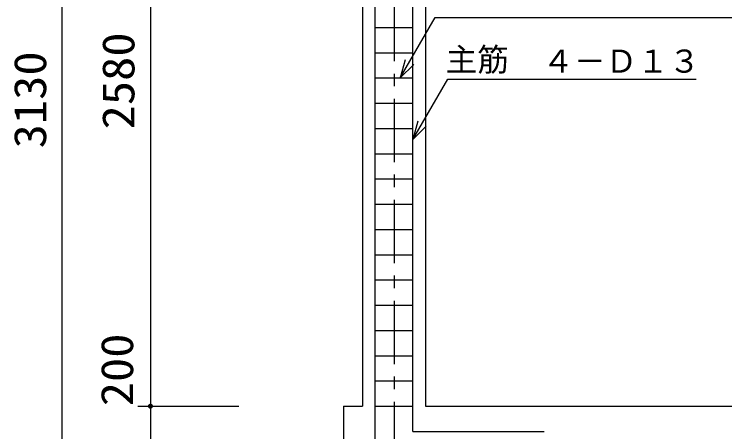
# Model space of a CAD drawing. Units: millimetres, scale not verified. Extents: x -14850 to 14850, y -10500 to 10500.
# Drawn here: x -2648 to 170, y -307 to 1346 of the extents above; entities that cross this region are included whole.
import ezdxf
from ezdxf.enums import TextEntityAlignment as Align

# ---------------------------------------------------------------- set-up
doc = ezdxf.new("R2010")
doc.units = ezdxf.units.MM
doc.header["$LTSCALE"] = 50
doc.linetypes.add('CHAIN1', pattern=[8, 5, -1, 1, -1])
for name, color, linetype, lineweight in [('0-0_躯体', 3, 'Continuous', 25), ('0-1_機器', 3, 'Continuous', 25), ('0-2_製作', 5, 'Continuous', 25), ('0-3_文字', 5, 'Continuous', 25)]:
    doc.layers.add(name, color=color, linetype=linetype, lineweight=lineweight)
doc.styles.add('ＭＳ ゴシック', font='')
doc.styles.get('ＭＳ ゴシック').set_extended_font_data('MS Gothic')

msp = doc.modelspace()

# ---------------------------------------------------------------- linework, layer by layer
at = {"layer": '0-0_躯体', "color": 2, "linetype": 'CHAIN1'}
msp.add_line((-1141.65, 2610.95), (-1141.65, -589.78), dxfattribs=at)
at = {"layer": '0-1_機器'}
for p, q in [((-1216.66, -356.18), (-1216.66, 2523.82)), ((-1066.66, -306.18), (-1066.66, 2473.82)), ((-1216.66, 1293.82), (-1066.66, 1293.82)), ((-1216.66, 1193.82), (-1066.66, 1193.82)), ((-1216.66, 1093.82), (-1066.66, 1093.82)), ((-1216.66, 993.82), (-1066.66, 993.82)), ((-1216.66, 893.82), (-1066.66, 893.82)), ((-1216.66, 793.82), (-1066.66, 793.82)), ((-1216.66, 693.82), (-1066.66, 693.82)), ((-1216.66, 593.82), (-1066.66, 593.82)), ((-1216.66, 493.82), (-1066.66, 493.82)), ((-1216.66, 393.82), (-1066.66, 393.82)), ((-1216.66, 293.82), (-1066.66, 293.82)), ((-1216.66, 193.82), (-1066.66, 193.82)), ((-1216.66, 93.82), (-1066.66, 93.82)), ((-1216.66, -6.18), (-1066.66, -6.18)), ((-1216.66, -106.18), (-1066.66, -106.18)), ((-1216.66, -206.18), (-1066.66, -206.18)), ((-1066.66, -306.18), (-546.66, -306.18))]:
    msp.add_line(p, q, dxfattribs=at)
at = {"layer": '0-1_機器', "color": 2}
for p, q in [((-1266.65, 2373.82), (-1266.65, -206.18)), ((-1016.65, 2373.82), (-1016.65, -206.18)), ((-1341.65, -206.18), (-1341.65, -406.18)), ((-1341.65, -206.18), (-1266.65, -206.18)), ((-1016.65, -206.18), (1858.35, -206.18))]:
    msp.add_line(p, q, dxfattribs=at)
at = {"layer": '0-2_製作', "color": 2}
for p, q in [((-2457.82, -556.18), (-2457.82, 2573.82)), ((-2107.82, 2373.82), (-2107.82, -206.18)), ((-2157.82, -206.18), (-1757.82, -206.18)), ((-2107.82, -206.18), (-2107.82, -406.18))]:
    msp.add_line(p, q, dxfattribs=at)
at = {"layer": '0-2_製作'}
for points in [[(-2111.5, -196.88), (-2107.82, -206.18), (-2112.64, -197.42)], [(-2110.31, -196.5), (-2107.82, -206.18), (-2111.5, -196.88)], [(-2109.07, -196.26), (-2107.82, -206.18), (-2110.31, -196.5)], [(-2107.82, -196.18), (-2107.82, -206.18), (-2109.07, -196.26)], [(-2107.82, -196.18), (-2097.82, -206.18), (-2107.82, -206.18)], [(-2107.19, -196.2), (-2097.82, -206.18), (-2107.82, -196.18)], [(-2105.95, -196.36), (-2097.82, -206.18), (-2107.19, -196.2)], [(-2104.73, -196.67), (-2097.82, -206.18), (-2105.95, -196.36)], [(-2103.56, -197.13), (-2097.82, -206.18), (-2104.73, -196.67)], [(-2102.46, -197.74), (-2097.82, -206.18), (-2103.56, -197.13)], [(-2117.8, -205.55), (-2107.82, -206.18), (-2117.82, -206.18)], [(-2117.82, -206.18), (-2117.51, -208.67), (-2117.74, -207.44)], [(-2107.82, -206.18), (-2117.51, -208.67), (-2117.82, -206.18)], [(-2117.64, -204.31), (-2107.82, -206.18), (-2117.8, -205.55)], [(-2117.33, -203.09), (-2107.82, -206.18), (-2117.64, -204.31)], [(-2107.82, -206.18), (-2117.12, -209.86), (-2117.51, -208.67)], [(-2116.87, -201.92), (-2107.82, -206.18), (-2117.33, -203.09)], [(-2107.82, -206.18), (-2116.58, -211), (-2117.12, -209.86)], [(-2116.26, -200.82), (-2107.82, -206.18), (-2116.87, -201.92)], [(-2107.82, -206.18), (-2115.91, -212.06), (-2116.58, -211)], [(-2115.52, -199.81), (-2107.82, -206.18), (-2116.26, -200.82)], [(-2107.82, -206.18), (-2115.11, -213.03), (-2115.91, -212.06)], [(-2114.67, -198.89), (-2107.82, -206.18), (-2115.52, -199.81)], [(-2107.82, -206.18), (-2114.19, -213.89), (-2115.11, -213.03)], [(-2113.7, -198.09), (-2107.82, -206.18), (-2114.67, -198.89)], [(-2107.82, -206.18), (-2113.18, -214.63), (-2114.19, -213.89)], [(-2112.64, -197.42), (-2107.82, -206.18), (-2113.7, -198.09)], [(-2107.82, -206.18), (-2112.08, -215.23), (-2113.18, -214.63)], [(-2107.82, -206.18), (-2110.91, -215.69), (-2112.08, -215.23)], [(-2107.82, -206.18), (-2109.69, -216.01), (-2110.91, -215.69)], [(-2107.82, -206.18), (-2108.45, -216.16), (-2109.69, -216.01)], [(-2107.82, -206.18), (-2107.82, -216.18), (-2108.45, -216.16)], [(-2107.82, -206.18), (-2106.57, -216.1), (-2107.82, -216.18)], [(-2097.82, -206.18), (-2106.57, -216.1), (-2107.82, -206.18)], [(-2097.82, -206.18), (-2105.33, -215.87), (-2106.57, -216.1)], [(-2097.82, -206.18), (-2104.14, -215.48), (-2105.33, -215.87)], [(-2097.82, -206.18), (-2103, -214.95), (-2104.14, -215.48)], [(-2097.82, -206.18), (-2101.94, -214.27), (-2103, -214.95)], [(-2101.45, -198.48), (-2097.82, -206.18), (-2102.46, -197.74)], [(-2097.82, -206.18), (-2100.97, -213.47), (-2101.94, -214.27)], [(-2100.53, -199.34), (-2097.82, -206.18), (-2101.45, -198.48)], [(-2097.82, -206.18), (-2100.11, -212.56), (-2100.97, -213.47)], [(-2099.73, -200.3), (-2097.82, -206.18), (-2100.53, -199.34)], [(-2097.82, -206.18), (-2099.38, -211.54), (-2100.11, -212.56)], [(-2099.06, -201.37), (-2097.82, -206.18), (-2099.73, -200.3)], [(-2097.82, -206.18), (-2098.77, -210.44), (-2099.38, -211.54)], [(-2098.52, -202.5), (-2097.82, -206.18), (-2099.06, -201.37)], [(-2097.82, -206.18), (-2098.31, -209.27), (-2098.77, -210.44)], [(-2098.13, -203.7), (-2097.82, -206.18), (-2098.52, -202.5)], [(-2097.82, -206.18), (-2098, -208.06), (-2098.31, -209.27)], [(-2097.9, -204.93), (-2097.82, -206.18), (-2098.13, -203.7)], [(-2097.82, -206.18), (-2097.84, -206.81), (-2098, -208.06)]]:
    msp.add_solid(points, dxfattribs=at)
at = {"layer": '0-3_文字', "color": 2}
for p, q in [((-1116.65, 1093.82), (-978.09, 1333.82)), ((-978.09, 1333.82), (447, 1333.82)), ((-1097.24, 1166.27), (-1116.65, 1093.82)), ((-1116.65, 1093.82), (-1063.62, 1146.86)), ((-1066.66, 849.77), (-928.09, 1089.78)), ((-928.09, 1089.78), (57.05, 1089.78))]:
    msp.add_line(p, q, dxfattribs=at)
msp.add_lwpolyline([(-1047.24, 922.22), (-1066.66, 849.77), (-1013.62, 902.81)], dxfattribs=at)

# ---------------------------------------------------------------- texts
at = {"layer": '0-2_製作', "color": 4, "style": 'ＭＳ ゴシック', "width": 1.1}
for s, p in [('2580', (-2132.82, 890.07)), ('3130', (-2482.82, 815.07)), ('200', (-2137.88, -206.52))]:
    msp.add_text(s, height=128.4, rotation=90, dxfattribs=at).set_placement(p, align=Align.BOTTOM_LEFT)
at = {"layer": '0-3_文字', "color": 4, "style": 'ＭＳ ゴシック'}
for s, p in [('主筋', (-936.73, 1093.38)), ('４－Ｄ１３', (-553.17, 1087.09))]:
    msp.add_text(s, height=91.79, dxfattribs=at).set_placement(p, align=Align.BOTTOM_LEFT)

doc.saveas('drawing.dxf')
